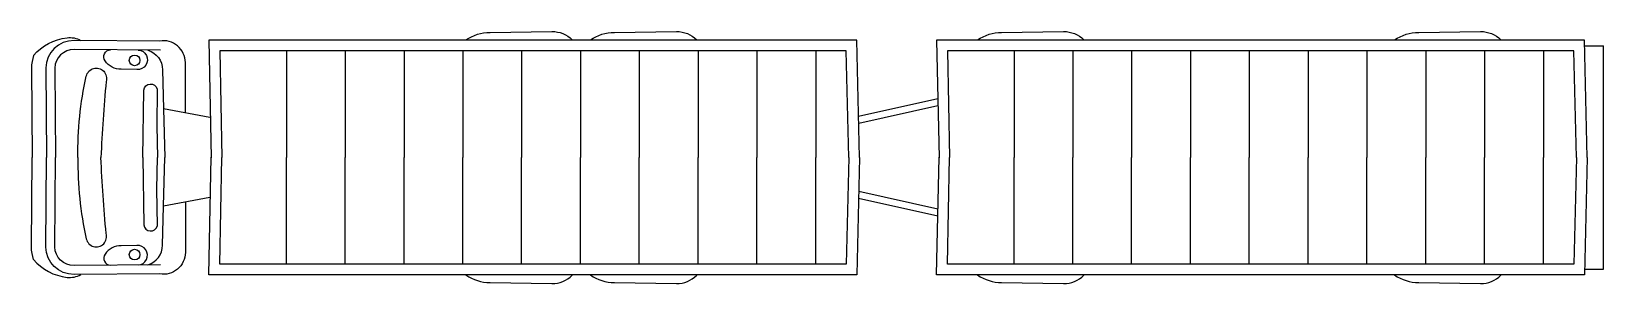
# Model space of a CAD drawing. Extents: x 0 to 17.9, y -1.4 to 1.4.
import ezdxf

# ---------------------------------------------------------------- set-up
doc = ezdxf.new("R2010")
doc.units = 0
doc.header["$MEASUREMENT"] = 0
doc.layers.get('0').update_dxf_attribs({"linetype": 'CONTINUOUS'})

msp = doc.modelspace()

# ---------------------------------------------------------------- linework, layer by layer
for p, q in [((17.684, 1.268), (17.901, 1.268)), ((17.901, -1.268), (17.901, 1.268)), ((10.317, 0.666), (9.414, 0.467)), ((10.319, 0.586), (9.416, 0.388)), ((10.317, -0.666), (9.414, -0.467)), ((10.319, -0.586), (9.416, -0.388)), ((17.684, -1.268), (17.901, -1.268))]:
    msp.add_line(p, q)
for points in [[(0.016, 1.16, -0.187887), (0.397, 1.362, -0.161348), (0.552, 1.33, 0.958877)], [(1.745, 0.506), (1.745, 1.078, 0.464869), (1.453, 1.324), (0.477, 1.33, 0.405949), (0.154, 1.018), (0.162, 0)], [(4.942, 1.336, -0.155063), (5.216, 1.422), (5.921, 1.432, -0.201315), (6.153, 1.338, 1.478929)], [(6.359, 1.336, -0.155063), (6.633, 1.422), (7.339, 1.432, -0.201315), (7.57, 1.338, 1.478929)], [(10.77, 1.336, -0.155063), (11.044, 1.422), (11.749, 1.432, -0.201315), (11.98, 1.338, 1.478929)], [(15.52, 1.336, -0.155063), (15.795, 1.422), (16.5, 1.432, -0.201315), (16.731, 1.338, 1.478929)], [(0.016, 1.16, 0.073943), (-0.008, 1.019), (0, 0)], [(1.463, 1.22), (0.477, 1.227, 0.403463), (0.257, 1.016), (0.265, 0)], [(1.208, 1.221, -1.014773), (1.194, 0.999), (1.015, 1.003, -0.251174), (0.831, 1.098, -0.575964), (0.891, 1.225, -6.526282)], [(1.319, 1.221, -0.312703), (1.486, 0.998), (1.495, 0.552)], [(0.521, 0.001, -0.058898), (0.617, 0.925, -1.043566), (0.842, 0.864, 0.005898), (0.782, 0.001, 2.740301)], [(1.271, 0.767, -0.814852), (1.425, 0.778), (1.419, 0.359), (1.428, 0)], [(0.016, -1.16, -0.073943), (-0.008, -1.019), (0, 0)], [(1.745, -0.505), (1.745, -1.078, -0.464869), (1.453, -1.324), (0.477, -1.33, -0.405949), (0.154, -1.018), (0.162, 0)], [(1.463, -1.22), (0.477, -1.227, -0.403463), (0.257, -1.016), (0.265, 0)], [(1.271, -0.766, 0.814852), (1.426, -0.778), (1.419, -0.359), (1.428, 0)], [(0.521, -0.001, 0.058898), (0.617, -0.925, 1.043566), (0.842, -0.864, -0.005898), (0.782, -0.001, -2.740301)], [(1.319, -1.221, 0.312703), (1.486, -0.998), (1.495, -0.552)], [(1.208, -1.221, 1.014773), (1.194, -0.999), (1.015, -1.003, 0.251174), (0.831, -1.098, 0.575964), (0.891, -1.225, 6.526273)], [(0.016, -1.16, 0.187887), (0.397, -1.362, 0.161348), (0.553, -1.33, -0.958877)], [(4.942, -1.335, 0.155063), (5.216, -1.421), (5.921, -1.432, 0.201315), (6.153, -1.338, -1.478929)], [(6.359, -1.335, 0.155063), (6.633, -1.421), (7.339, -1.432, 0.201315), (7.57, -1.338, -1.478929)], [(10.77, -1.335, 0.155063), (11.044, -1.421), (11.749, -1.432, 0.201315), (11.98, -1.338, -1.478929)], [(15.52, -1.335, 0.155063), (15.795, -1.421), (16.5, -1.432, 0.201315), (16.731, -1.338, -1.478929)]]:
    msp.add_lwpolyline(points, format="xyb")
for points in [[(9.426, 0), (9.393, 1.334), (2.013, 1.334), (2.041, -0.002)], [(17.716, 0), (17.683, 1.334), (10.303, 1.334), (10.331, -0.002)], [(9.304, 0), (9.274, 1.213), (2.137, 1.213), (2.162, 0)], [(2.896, 1.213), (2.896, 0)], [(3.566, 1.213), (3.566, 0)], [(4.236, 1.213), (4.236, 0)], [(4.906, 1.213), (4.906, 0)], [(5.576, 1.213), (5.576, 0)], [(6.246, 1.213), (6.246, 0)], [(6.916, 1.213), (6.916, 0)], [(7.586, 1.213), (7.586, 0)], [(8.256, 1.213), (8.256, 0)], [(8.926, 1.213), (8.926, 0)], [(17.594, 0), (17.564, 1.213), (10.427, 1.213), (10.452, 0)], [(11.185, 1.213), (11.185, 0)], [(11.855, 1.213), (11.855, 0)], [(12.525, 1.213), (12.525, 0)], [(13.195, 1.213), (13.195, 0)], [(13.865, 1.213), (13.865, 0)], [(14.535, 1.213), (14.535, 0)], [(15.205, 1.213), (15.205, 0)], [(15.875, 1.213), (15.875, 0)], [(16.545, 1.213), (16.545, 0)], [(17.215, 1.213), (17.215, 0)], [(1.262, 0), (1.271, 0.767)], [(1.495, 0.552), (1.511, 0)], [(2.025, 0.454), (1.495, 0.552)], [(1.262, 0), (1.271, -0.766)], [(1.495, -0.552), (1.511, 0)], [(9.426, 0), (9.393, -1.334), (2.013, -1.334), (2.041, 0.003)], [(9.304, 0), (9.274, -1.212), (2.137, -1.213), (2.162, 0)], [(2.896, -1.213), (2.896, 0)], [(3.566, -1.213), (3.566, 0)], [(4.236, -1.213), (4.236, 0)], [(4.906, -1.213), (4.906, 0)], [(5.576, -1.213), (5.576, 0)], [(6.246, -1.213), (6.246, 0)], [(6.916, -1.213), (6.916, 0)], [(7.586, -1.213), (7.586, 0)], [(8.256, -1.213), (8.256, 0)], [(8.926, -1.213), (8.926, 0)], [(17.716, 0), (17.683, -1.334), (10.303, -1.334), (10.331, 0.003)], [(17.594, 0), (17.564, -1.212), (10.427, -1.213), (10.452, 0)], [(11.185, -1.213), (11.185, 0)], [(11.855, -1.213), (11.855, 0)], [(12.525, -1.213), (12.525, 0)], [(13.195, -1.213), (13.195, 0)], [(13.865, -1.213), (13.865, 0)], [(14.535, -1.213), (14.535, 0)], [(15.205, -1.213), (15.205, 0)], [(15.875, -1.213), (15.875, 0)], [(16.545, -1.213), (16.545, 0)], [(17.215, -1.213), (17.215, 0)], [(2.025, -0.453), (1.495, -0.552)]]:
    msp.add_lwpolyline(points)
for centre in [(1.167, 1.104), (1.167, -1.104)]:
    msp.add_circle(centre, 0.0604)

doc.saveas('drawing.dxf')
